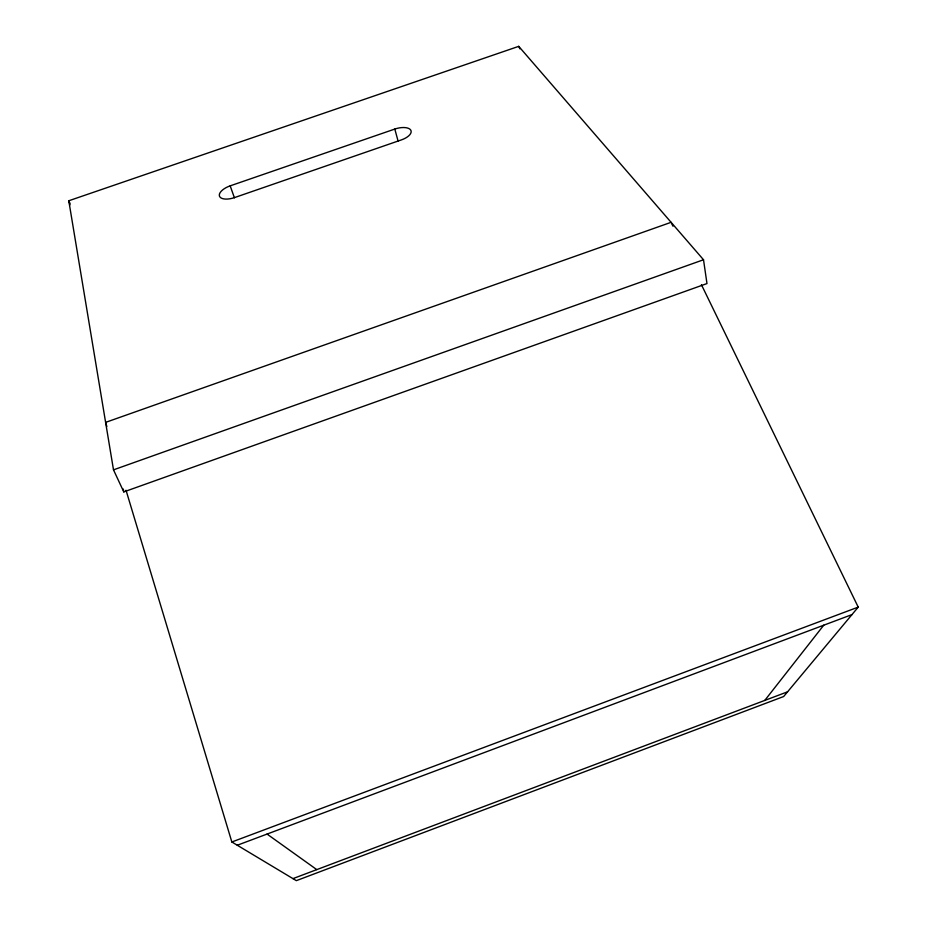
<?xml version="1.0" encoding="UTF-8"?>
<svg xmlns="http://www.w3.org/2000/svg" width="927" height="927" viewBox="0 0 927 927"><rect width="100%" height="100%" fill="white"/><g stroke="black" fill="none" stroke-linecap="round" stroke-linejoin="round"><path stroke-width="1.39" d="M764.763 700.43L823.755 625.192M701.426 284.716L858.217 607.115L783.639 696.536L296.339 880.65L231.843 841.983L126.026 490.232M292.955 878.622L787.579 691.809M231.843 841.983L858.217 607.115M237.289 845.239L851.959 614.613M123.789 491.913L706.977 283.569L703.512 259.757L518.726 46.35L68.783 200.765L113.5 469.85L123.789 491.913L123.291 489.062M113.5 469.85L703.512 259.757M671.09 222.318L105.62 422.376L106.86 426.536M230.186 185.852L394.809 129.062A13.476 6.165 -15.7 0 1 410.754 130.116A13.476 6.165 -15.7 0 1 401.414 139.896L234.485 197.602A13.592 6.246 -18.8 0 1 219.479 196.165A13.592 6.246 -18.8 0 1 230.186 185.852L234.415 197.81M267.057 834.068L316.779 869.619M671.716 223.616L672.979 226.211M518.726 46.35L519.885 48.841M69.873 203.303L68.783 200.765L70.023 204.763M394.809 129.062L398.123 141.217"/></g></svg>
